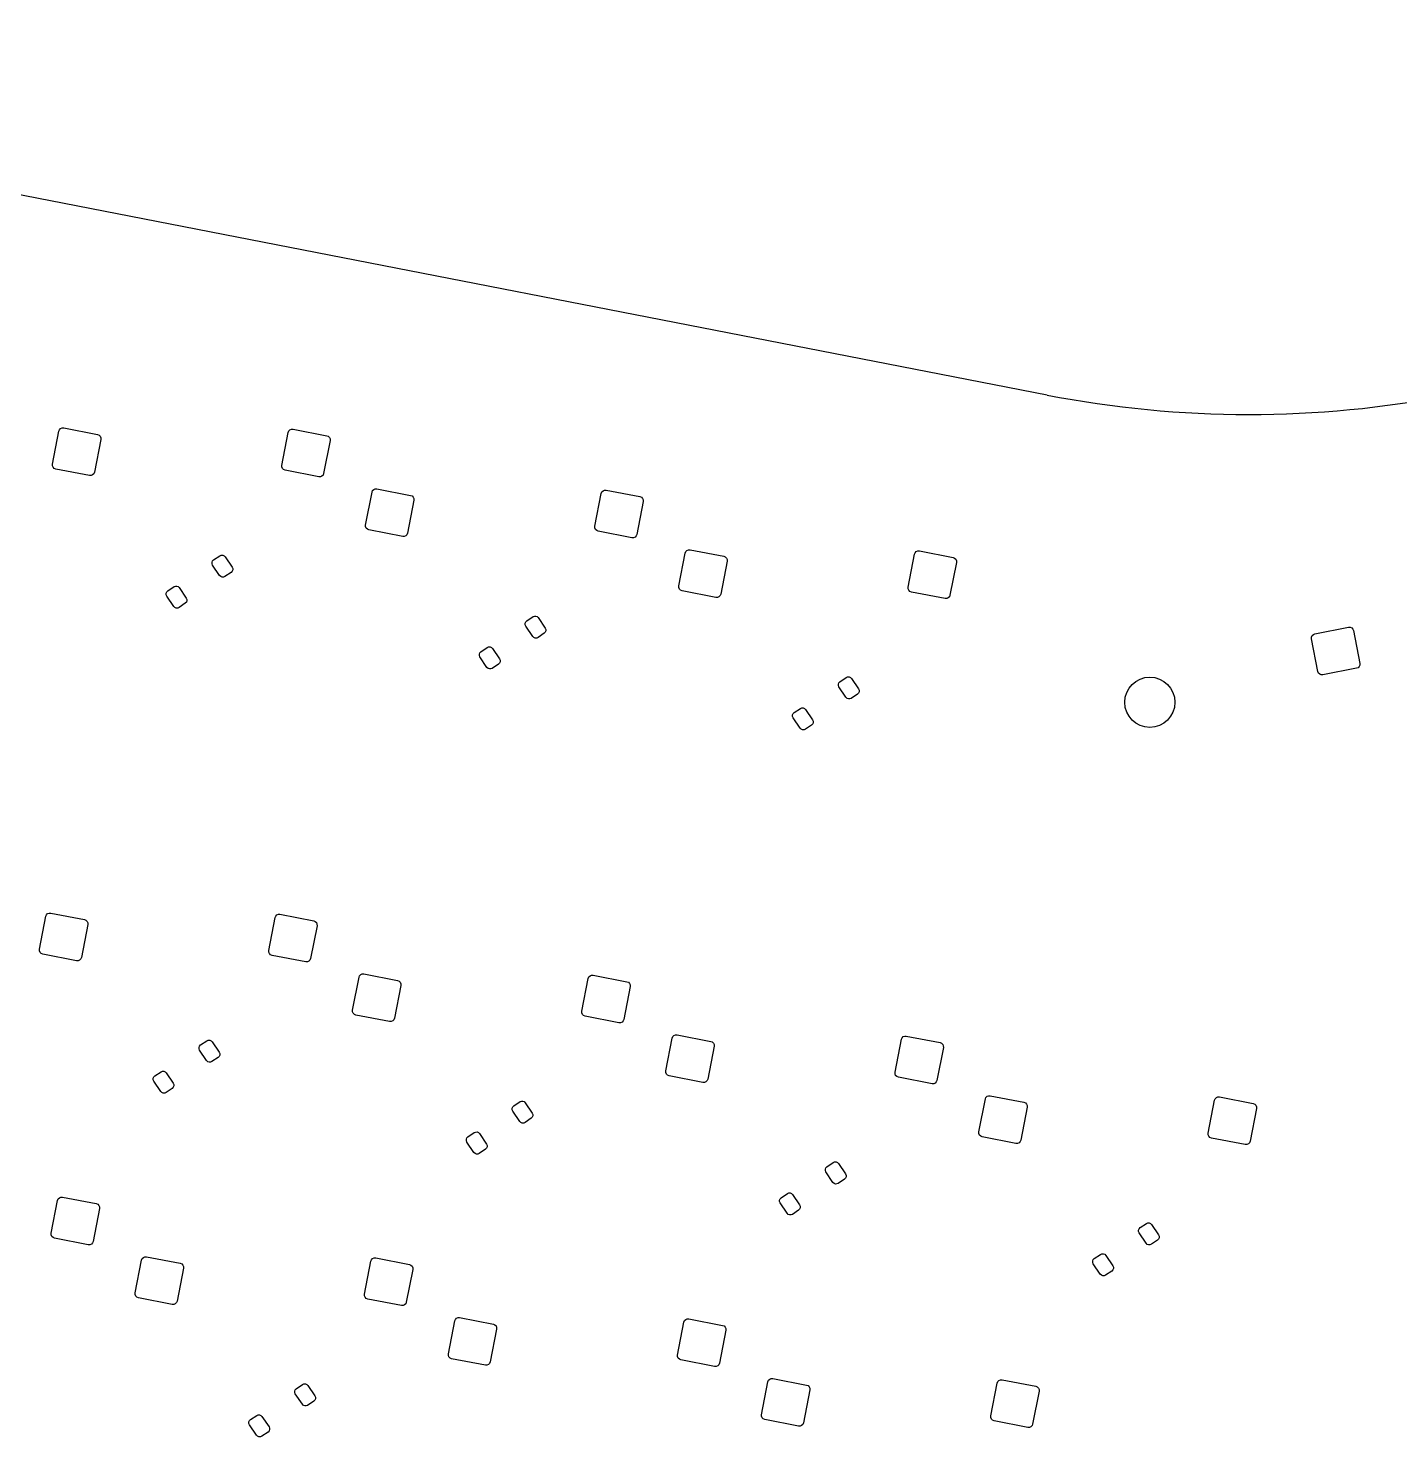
# Model space of a CAD drawing. Extents: x 101 to 518, y -308 to -134.
# Drawn here: x 183.5 to 265.4, y -226.9 to -142.9 of the extents above; entities that cross this region are included whole.
import ezdxf

# ---------------------------------------------------------------- set-up
doc = ezdxf.new("R2010")
doc.units = 0
doc.layers.add('BLACK', color=7, linetype='CONTINUOUS')

msp = doc.modelspace()

# ---------------------------------------------------------------- linework, layer by layer
at = {"layer": 'BLACK', "linetype": 'CONTINUOUS'}
for p, q in [((244.377337, -164.753061), (131.923203, -142.853183)), ((184.98395, -168.879312), (185.365568, -166.916057)), ((185.365568, -166.916057), (185.402504, -166.825775)), ((185.402504, -166.825775), (185.471177, -166.7565)), ((185.471177, -166.7565), (185.561133, -166.718778)), ((185.561133, -166.718778), (185.658677, -166.718353)), ((185.658677, -166.718353), (187.671013, -167.109511)), ((187.671013, -167.109511), (187.761295, -167.146446)), ((187.761295, -167.146446), (187.830571, -167.21512)), ((187.830571, -167.21512), (187.868292, -167.305076)), ((187.868292, -167.305076), (187.868718, -167.40262)), ((198.67149, -168.95236), (199.053108, -166.989105)), ((199.053108, -166.989105), (199.090044, -166.898823)), ((199.090044, -166.898823), (199.158717, -166.829548)), ((199.158717, -166.829548), (199.248673, -166.791826)), ((199.248673, -166.791826), (199.346217, -166.791401)), ((199.346217, -166.791401), (201.358553, -167.182559)), ((201.358553, -167.182559), (201.448835, -167.219494)), ((201.448835, -167.219494), (201.518111, -167.288168)), ((201.518111, -167.288168), (201.555832, -167.378124)), ((187.868718, -167.40262), (187.4871, -169.365875)), ((201.556258, -167.475668), (201.17464, -169.438923)), ((201.555832, -167.378124), (201.556258, -167.475668)), ((184.984376, -168.976856), (184.98395, -168.879312)), ((185.022097, -169.066812), (184.984376, -168.976856)), ((198.671916, -169.049904), (198.67149, -168.95236)), ((185.091373, -169.135486), (185.022097, -169.066812)), ((185.181655, -169.172421), (185.091373, -169.135486)), ((187.193991, -169.563579), (185.181655, -169.172421)), ((187.291535, -169.563154), (187.193991, -169.563579)), ((187.381491, -169.525432), (187.291535, -169.563154)), ((187.450164, -169.456157), (187.381491, -169.525432)), ((187.4871, -169.365875), (187.450164, -169.456157)), ((198.709637, -169.13986), (198.671916, -169.049904)), ((198.778913, -169.208534), (198.709637, -169.13986)), ((198.869195, -169.245469), (198.778913, -169.208534)), ((200.881531, -169.636627), (198.869195, -169.245469)), ((200.979075, -169.636202), (200.881531, -169.636627)), ((201.069031, -169.59848), (200.979075, -169.636202)), ((201.137704, -169.529205), (201.069031, -169.59848)), ((201.17464, -169.438923), (201.137704, -169.529205)), ((203.683948, -172.514223), (204.065566, -170.550968)), ((204.065566, -170.550968), (204.102502, -170.460686)), ((204.102502, -170.460686), (204.171175, -170.391411)), ((204.171175, -170.391411), (204.261131, -170.353689)), ((204.261131, -170.353689), (204.358675, -170.353264)), ((204.358675, -170.353264), (206.371011, -170.744422)), ((217.371488, -172.587271), (217.753106, -170.624016)), ((217.753106, -170.624016), (217.790042, -170.533734)), ((217.790042, -170.533734), (217.858715, -170.464459)), ((217.858715, -170.464459), (217.948671, -170.426737)), ((217.948671, -170.426737), (218.046215, -170.426312)), ((218.046215, -170.426312), (220.058551, -170.81747)), ((206.568716, -171.037531), (206.187098, -173.000786)), ((206.371011, -170.744422), (206.461293, -170.781357)), ((206.461293, -170.781357), (206.530569, -170.850031)), ((206.530569, -170.850031), (206.56829, -170.939987)), ((206.56829, -170.939987), (206.568716, -171.037531)), ((220.256256, -171.110579), (219.874638, -173.073834)), ((220.058551, -170.81747), (220.148833, -170.854405)), ((220.148833, -170.854405), (220.218109, -170.923079)), ((220.218109, -170.923079), (220.25583, -171.013035)), ((220.25583, -171.013035), (220.256256, -171.110579)), ((203.684374, -172.611767), (203.683948, -172.514223)), ((203.722095, -172.701723), (203.684374, -172.611767)), ((203.791371, -172.770397), (203.722095, -172.701723)), ((203.881653, -172.807332), (203.791371, -172.770397)), ((205.893989, -173.19849), (203.881653, -172.807332)), ((205.991533, -173.198065), (205.893989, -173.19849)), ((206.081489, -173.160343), (205.991533, -173.198065)), ((206.150162, -173.091068), (206.081489, -173.160343)), ((206.187098, -173.000786), (206.150162, -173.091068)), ((217.371914, -172.684815), (217.371488, -172.587271)), ((217.409635, -172.774771), (217.371914, -172.684815)), ((217.478911, -172.843445), (217.409635, -172.774771)), ((217.569193, -172.88038), (217.478911, -172.843445)), ((219.581529, -173.271538), (217.569193, -172.88038)), ((219.769029, -173.233391), (219.679073, -173.271113)), ((219.837702, -173.164116), (219.769029, -173.233391)), ((219.874638, -173.073834), (219.837702, -173.164116)), ((219.679073, -173.271113), (219.581529, -173.271538)), ((222.802499, -174.095597), (222.871172, -174.026322)), ((222.871172, -174.026322), (222.961128, -173.9886)), ((222.961128, -173.9886), (223.058672, -173.988175)), ((223.058672, -173.988175), (225.071008, -174.379333)), ((236.558712, -174.09937), (236.648668, -174.061648)), ((236.648668, -174.061648), (236.746212, -174.061223)), ((236.746212, -174.061223), (238.758548, -174.452381)), ((194.511714, -174.740244), (194.544956, -174.658991)), ((194.512097, -174.828034), (194.511714, -174.740244)), ((194.546047, -174.908995), (194.512097, -174.828034)), ((194.544956, -174.658991), (194.606762, -174.596643)), ((194.965441, -175.530773), (194.546047, -174.908995)), ((194.606762, -174.596643), (194.979829, -174.345006)), ((194.979829, -174.345006), (195.060789, -174.311056)), ((195.060789, -174.311056), (195.148579, -174.310673)), ((195.148579, -174.310673), (195.229833, -174.343915)), ((195.229833, -174.343915), (195.292181, -174.405721)), ((195.292181, -174.405721), (195.711575, -175.027499)), ((222.383945, -176.149134), (222.765563, -174.185879)), ((222.765563, -174.185879), (222.802499, -174.095597)), ((225.268713, -174.672442), (224.887095, -176.635697)), ((225.071008, -174.379333), (225.16129, -174.416268)), ((225.16129, -174.416268), (225.230566, -174.484942)), ((225.230566, -174.484942), (225.268287, -174.574898)), ((225.268287, -174.574898), (225.268713, -174.672442)), ((236.071485, -176.222182), (236.453103, -174.258927)), ((236.453103, -174.258927), (236.490039, -174.168645)), ((236.490039, -174.168645), (236.558712, -174.09937)), ((238.956253, -174.74549), (238.574635, -176.708745)), ((238.758548, -174.452381), (238.84883, -174.489316)), ((238.84883, -174.489316), (238.918106, -174.55799)), ((238.918106, -174.55799), (238.955827, -174.647946)), ((238.955827, -174.647946), (238.956253, -174.74549)), ((195.027789, -175.592579), (194.965441, -175.530773)), ((195.109043, -175.625821), (195.027789, -175.592579)), ((195.196833, -175.625438), (195.109043, -175.625821)), ((195.277793, -175.591488), (195.196833, -175.625438)), ((195.65086, -175.339851), (195.277793, -175.591488)), ((195.712666, -175.277503), (195.65086, -175.339851)), ((195.711575, -175.027499), (195.745525, -175.10846)), ((195.745908, -175.19625), (195.712666, -175.277503)), ((195.745525, -175.10846), (195.745908, -175.19625)), ((191.77589, -176.58558), (191.809132, -176.504327)), ((191.776273, -176.67337), (191.77589, -176.58558)), ((191.809132, -176.504327), (191.870938, -176.441979)), ((191.870938, -176.441979), (192.244005, -176.190342)), ((192.244005, -176.190342), (192.324965, -176.156392)), ((192.324965, -176.156392), (192.412755, -176.156009)), ((192.412755, -176.156009), (192.494009, -176.189251)), ((192.494009, -176.189251), (192.556357, -176.251057)), ((192.556357, -176.251057), (192.975751, -176.872835)), ((222.384371, -176.246678), (222.383945, -176.149134)), ((222.422092, -176.336634), (222.384371, -176.246678)), ((222.491368, -176.405308), (222.422092, -176.336634)), ((222.58165, -176.442243), (222.491368, -176.405308)), ((224.593986, -176.833401), (222.58165, -176.442243)), ((236.071911, -176.319726), (236.071485, -176.222182)), ((236.109632, -176.409682), (236.071911, -176.319726)), ((236.178908, -176.478356), (236.109632, -176.409682)), ((236.26919, -176.515291), (236.178908, -176.478356)), ((238.281526, -176.906449), (236.26919, -176.515291)), ((191.810223, -176.754331), (191.776273, -176.67337)), ((192.229617, -177.376109), (191.810223, -176.754331)), ((192.291965, -177.437915), (192.229617, -177.376109)), ((192.373219, -177.471157), (192.291965, -177.437915)), ((192.541969, -177.436824), (192.461009, -177.470774)), ((192.915036, -177.185187), (192.541969, -177.436824)), ((192.976842, -177.122839), (192.915036, -177.185187)), ((192.975751, -176.872835), (193.009701, -176.953796)), ((193.010084, -177.041586), (192.976842, -177.122839)), ((193.009701, -176.953796), (193.010084, -177.041586)), ((224.69153, -176.832976), (224.593986, -176.833401)), ((224.781486, -176.795254), (224.69153, -176.832976)), ((224.850159, -176.725979), (224.781486, -176.795254)), ((224.887095, -176.635697), (224.850159, -176.725979)), ((238.37907, -176.906024), (238.281526, -176.906449)), ((238.469026, -176.868302), (238.37907, -176.906024)), ((238.537699, -176.799027), (238.469026, -176.868302)), ((238.574635, -176.708745), (238.537699, -176.799027)), ((192.461009, -177.470774), (192.373219, -177.471157)), ((213.244954, -178.293902), (213.30676, -178.231554)), ((213.30676, -178.231554), (213.679827, -177.979917)), ((213.679827, -177.979917), (213.760787, -177.945967)), ((213.760787, -177.945967), (213.848577, -177.945584)), ((213.848577, -177.945584), (213.929831, -177.978826)), ((213.929831, -177.978826), (213.992179, -178.040632)), ((213.992179, -178.040632), (214.411573, -178.66241)), ((213.211712, -178.375155), (213.244954, -178.293902)), ((213.212095, -178.462945), (213.211712, -178.375155)), ((213.246045, -178.543906), (213.212095, -178.462945)), ((213.665439, -179.165684), (213.246045, -178.543906)), ((214.350858, -178.974762), (213.977791, -179.226399)), ((214.412664, -178.912414), (214.350858, -178.974762)), ((214.411573, -178.66241), (214.445523, -178.743371)), ((214.445906, -178.831161), (214.412664, -178.912414)), ((214.445523, -178.743371), (214.445906, -178.831161)), ((260.167458, -179.201062), (260.205179, -179.111106)), ((260.205179, -179.111106), (260.274455, -179.042432)), ((260.274455, -179.042432), (260.364737, -179.005497)), ((260.364737, -179.005497), (262.377073, -178.614339)), ((262.377073, -178.614339), (262.474617, -178.614764)), ((262.474617, -178.614764), (262.564573, -178.652486)), ((262.564573, -178.652486), (262.633246, -178.721761)), ((262.633246, -178.721761), (262.670182, -178.812043)), ((262.670182, -178.812043), (263.0518, -180.775298)), ((210.570936, -180.07689), (210.944003, -179.825253)), ((210.944003, -179.825253), (211.024963, -179.791303)), ((211.024963, -179.791303), (211.112753, -179.79092)), ((211.112753, -179.79092), (211.194007, -179.824162)), ((211.194007, -179.824162), (211.256355, -179.885968)), ((211.256355, -179.885968), (211.675749, -180.507746)), ((213.727787, -179.22749), (213.665439, -179.165684)), ((213.809041, -179.260732), (213.727787, -179.22749)), ((213.896831, -179.260349), (213.809041, -179.260732)), ((213.977791, -179.226399), (213.896831, -179.260349)), ((260.167032, -179.298606), (260.167458, -179.201062)), ((260.54865, -181.261861), (260.167032, -179.298606)), ((210.475888, -180.220491), (210.50913, -180.139238)), ((210.476271, -180.308281), (210.475888, -180.220491)), ((210.510221, -180.389242), (210.476271, -180.308281)), ((210.50913, -180.139238), (210.570936, -180.07689)), ((210.929615, -181.01102), (210.510221, -180.389242)), ((211.67684, -180.75775), (211.615034, -180.820098)), ((211.675749, -180.507746), (211.709699, -180.588707)), ((211.710082, -180.676497), (211.67684, -180.75775)), ((211.709699, -180.588707), (211.710082, -180.676497)), ((263.0518, -180.775298), (263.051374, -180.872842)), ((210.991963, -181.072826), (210.929615, -181.01102)), ((211.073217, -181.106068), (210.991963, -181.072826)), ((211.161007, -181.105685), (211.073217, -181.106068)), ((211.241967, -181.071735), (211.161007, -181.105685)), ((211.615034, -180.820098), (211.241967, -181.071735)), ((232.006758, -181.866465), (232.379825, -181.614828)), ((232.379825, -181.614828), (232.460785, -181.580878)), ((232.460785, -181.580878), (232.548575, -181.580495)), ((232.548575, -181.580495), (232.629829, -181.613737)), ((232.629829, -181.613737), (232.692177, -181.675543)), ((260.585586, -181.352143), (260.54865, -181.261861)), ((260.654259, -181.421418), (260.585586, -181.352143)), ((260.744215, -181.45914), (260.654259, -181.421418)), ((260.841759, -181.459565), (260.744215, -181.45914)), ((262.854095, -181.068407), (260.841759, -181.459565)), ((262.944377, -181.031472), (262.854095, -181.068407)), ((263.013653, -180.962798), (262.944377, -181.031472)), ((263.051374, -180.872842), (263.013653, -180.962798)), ((231.91171, -182.010066), (231.944952, -181.928813)), ((231.912093, -182.097856), (231.91171, -182.010066)), ((231.946043, -182.178817), (231.912093, -182.097856)), ((231.944952, -181.928813), (232.006758, -181.866465)), ((232.365437, -182.800595), (231.946043, -182.178817)), ((232.692177, -181.675543), (233.111571, -182.297321)), ((233.111571, -182.297321), (233.145521, -182.378282)), ((233.145904, -182.466072), (233.112662, -182.547325)), ((233.145521, -182.378282), (233.145904, -182.466072)), ((232.427785, -182.862401), (232.365437, -182.800595)), ((232.509039, -182.895643), (232.427785, -182.862401)), ((232.596829, -182.89526), (232.509039, -182.895643)), ((232.677789, -182.86131), (232.596829, -182.89526)), ((233.050856, -182.609673), (232.677789, -182.86131)), ((233.112662, -182.547325), (233.050856, -182.609673)), ((229.175886, -183.855402), (229.209128, -183.774149)), ((229.176269, -183.943192), (229.175886, -183.855402)), ((229.210219, -184.024153), (229.176269, -183.943192)), ((229.209128, -183.774149), (229.270934, -183.711801)), ((229.629613, -184.645931), (229.210219, -184.024153)), ((229.270934, -183.711801), (229.644001, -183.460164)), ((229.644001, -183.460164), (229.724961, -183.426214)), ((229.724961, -183.426214), (229.812751, -183.425831)), ((229.812751, -183.425831), (229.894005, -183.459073)), ((229.894005, -183.459073), (229.956353, -183.520879)), ((229.956353, -183.520879), (230.375747, -184.142657)), ((230.375747, -184.142657), (230.409697, -184.223618)), ((229.691961, -184.707737), (229.629613, -184.645931)), ((229.773215, -184.740979), (229.691961, -184.707737)), ((229.861005, -184.740596), (229.773215, -184.740979)), ((229.941965, -184.706646), (229.861005, -184.740596)), ((230.315032, -184.455009), (229.941965, -184.706646)), ((230.376838, -184.392661), (230.315032, -184.455009)), ((230.41008, -184.311408), (230.376838, -184.392661)), ((230.409697, -184.223618), (230.41008, -184.311408)), ((184.206582, -197.838036), (184.5882, -195.874781)), ((184.5882, -195.874781), (184.625136, -195.784499)), ((184.625136, -195.784499), (184.693809, -195.715224)), ((184.693809, -195.715224), (184.783765, -195.677502)), ((184.783765, -195.677502), (184.881309, -195.677077)), ((184.881309, -195.677077), (186.893645, -196.068235)), ((198.27574, -195.947829), (198.312676, -195.857547)), ((198.312676, -195.857547), (198.381349, -195.788272)), ((198.381349, -195.788272), (198.471305, -195.75055)), ((198.471305, -195.75055), (198.568849, -195.750125)), ((198.568849, -195.750125), (200.581185, -196.141283)), ((187.09135, -196.361344), (186.709732, -198.324599)), ((186.893645, -196.068235), (186.983927, -196.10517)), ((186.983927, -196.10517), (187.053203, -196.173844)), ((187.053203, -196.173844), (187.090924, -196.2638)), ((187.090924, -196.2638), (187.09135, -196.361344)), ((197.894122, -197.911084), (198.27574, -195.947829)), ((200.77889, -196.434392), (200.397272, -198.397647)), ((200.581185, -196.141283), (200.671467, -196.178218)), ((200.671467, -196.178218), (200.740743, -196.246892)), ((200.740743, -196.246892), (200.778464, -196.336848)), ((200.778464, -196.336848), (200.77889, -196.434392)), ((184.207008, -197.93558), (184.206582, -197.838036)), ((184.244729, -198.025536), (184.207008, -197.93558)), ((184.314005, -198.09421), (184.244729, -198.025536)), ((184.404287, -198.131145), (184.314005, -198.09421)), ((186.416623, -198.522303), (184.404287, -198.131145)), ((186.672796, -198.414881), (186.604123, -198.484156)), ((186.709732, -198.324599), (186.672796, -198.414881)), ((197.894548, -198.008628), (197.894122, -197.911084)), ((197.932269, -198.098584), (197.894548, -198.008628)), ((198.001545, -198.167258), (197.932269, -198.098584)), ((198.091827, -198.204193), (198.001545, -198.167258)), ((200.104163, -198.595351), (198.091827, -198.204193)), ((200.397272, -198.397647), (200.360336, -198.487929)), ((186.514167, -198.521878), (186.416623, -198.522303)), ((186.604123, -198.484156), (186.514167, -198.521878)), ((200.201707, -198.594926), (200.104163, -198.595351)), ((200.291663, -198.557204), (200.201707, -198.594926)), ((200.360336, -198.487929), (200.291663, -198.557204)), ((202.90658, -201.472947), (203.288198, -199.509692)), ((203.288198, -199.509692), (203.325134, -199.41941)), ((203.325134, -199.41941), (203.393807, -199.350135)), ((203.393807, -199.350135), (203.483763, -199.312413)), ((203.483763, -199.312413), (203.581307, -199.311988)), ((203.581307, -199.311988), (205.593643, -199.703146)), ((205.791348, -199.996255), (205.40973, -201.95951)), ((205.593643, -199.703146), (205.683925, -199.740081)), ((205.683925, -199.740081), (205.753201, -199.808755)), ((205.753201, -199.808755), (205.790922, -199.898711)), ((205.790922, -199.898711), (205.791348, -199.996255)), ((216.59412, -201.545995), (216.975738, -199.58274)), ((216.975738, -199.58274), (217.012674, -199.492458)), ((217.012674, -199.492458), (217.081347, -199.423183)), ((217.081347, -199.423183), (217.171303, -199.385461)), ((217.171303, -199.385461), (217.268847, -199.385036)), ((217.268847, -199.385036), (219.281183, -199.776194)), ((219.478888, -200.069303), (219.09727, -202.032558)), ((219.281183, -199.776194), (219.371465, -199.813129)), ((219.371465, -199.813129), (219.440741, -199.881803)), ((219.440741, -199.881803), (219.478462, -199.971759)), ((219.478462, -199.971759), (219.478888, -200.069303)), ((202.907006, -201.570491), (202.90658, -201.472947)), ((202.944727, -201.660447), (202.907006, -201.570491)), ((203.014003, -201.729121), (202.944727, -201.660447)), ((203.104285, -201.766056), (203.014003, -201.729121)), ((205.116621, -202.157214), (203.104285, -201.766056)), ((216.594546, -201.643539), (216.59412, -201.545995)), ((216.632267, -201.733495), (216.594546, -201.643539)), ((216.701543, -201.802169), (216.632267, -201.733495)), ((216.791825, -201.839104), (216.701543, -201.802169)), ((205.214165, -202.156789), (205.116621, -202.157214)), ((205.304121, -202.119067), (205.214165, -202.156789)), ((205.372794, -202.049792), (205.304121, -202.119067)), ((205.40973, -201.95951), (205.372794, -202.049792)), ((218.804161, -202.230262), (216.791825, -201.839104)), ((218.901705, -202.229837), (218.804161, -202.230262)), ((218.991661, -202.192115), (218.901705, -202.229837)), ((219.060334, -202.12284), (218.991661, -202.192115)), ((219.09727, -202.032558), (219.060334, -202.12284)), ((193.829395, -203.555367), (194.202462, -203.30373)), ((194.202462, -203.30373), (194.283422, -203.26978)), ((194.283422, -203.26978), (194.371212, -203.269397)), ((194.371212, -203.269397), (194.452466, -203.302639)), ((194.452466, -203.302639), (194.514814, -203.364445)), ((194.514814, -203.364445), (194.934208, -203.986223)), ((221.606578, -205.107859), (221.988196, -203.144604)), ((221.988196, -203.144604), (222.025132, -203.054322)), ((222.025132, -203.054322), (222.093805, -202.985047)), ((222.093805, -202.985047), (222.183761, -202.947325)), ((222.183761, -202.947325), (222.281305, -202.9469)), ((222.281305, -202.9469), (224.293641, -203.338058)), ((224.293641, -203.338058), (224.383923, -203.374993)), ((224.383923, -203.374993), (224.453199, -203.443667)), ((224.453199, -203.443667), (224.49092, -203.533623)), ((235.294118, -205.180907), (235.675736, -203.217652)), ((235.675736, -203.217652), (235.712672, -203.12737)), ((235.712672, -203.12737), (235.781345, -203.058095)), ((235.781345, -203.058095), (235.871301, -203.020373)), ((235.871301, -203.020373), (235.968845, -203.019948)), ((235.968845, -203.019948), (237.981181, -203.411106)), ((237.981181, -203.411106), (238.071463, -203.448041)), ((238.071463, -203.448041), (238.140739, -203.516715)), ((193.734347, -203.698968), (193.767589, -203.617715)), ((193.73473, -203.786758), (193.734347, -203.698968)), ((193.76868, -203.867719), (193.73473, -203.786758)), ((193.767589, -203.617715), (193.829395, -203.555367)), ((194.188074, -204.489497), (193.76868, -203.867719)), ((194.873493, -204.298575), (194.500426, -204.550212)), ((194.935299, -204.236227), (194.873493, -204.298575)), ((194.934208, -203.986223), (194.968158, -204.067184)), ((194.968541, -204.154974), (194.935299, -204.236227)), ((194.968158, -204.067184), (194.968541, -204.154974)), ((224.491346, -203.631167), (224.109728, -205.594422)), ((224.49092, -203.533623), (224.491346, -203.631167)), ((238.178886, -203.704215), (237.797268, -205.66747)), ((238.140739, -203.516715), (238.17846, -203.606671)), ((238.17846, -203.606671), (238.178886, -203.704215)), ((191.093571, -205.400703), (191.466638, -205.149066)), ((191.466638, -205.149066), (191.547598, -205.115116)), ((191.547598, -205.115116), (191.635388, -205.114733)), ((191.635388, -205.114733), (191.716642, -205.147975)), ((191.716642, -205.147975), (191.77899, -205.209781)), ((194.250422, -204.551303), (194.188074, -204.489497)), ((194.331676, -204.584545), (194.250422, -204.551303)), ((194.419466, -204.584162), (194.331676, -204.584545)), ((194.500426, -204.550212), (194.419466, -204.584162)), ((221.607004, -205.205403), (221.606578, -205.107859)), ((235.294544, -205.278451), (235.294118, -205.180907)), ((190.998523, -205.544304), (191.031765, -205.463051)), ((190.998906, -205.632094), (190.998523, -205.544304)), ((191.032856, -205.713055), (190.998906, -205.632094)), ((191.031765, -205.463051), (191.093571, -205.400703)), ((191.45225, -206.334833), (191.032856, -205.713055)), ((191.77899, -205.209781), (192.198384, -205.831559)), ((192.198384, -205.831559), (192.232334, -205.91252)), ((192.232717, -206.00031), (192.199475, -206.081563)), ((192.232334, -205.91252), (192.232717, -206.00031)), ((221.644725, -205.295359), (221.607004, -205.205403)), ((221.714001, -205.364033), (221.644725, -205.295359)), ((221.804283, -205.400968), (221.714001, -205.364033)), ((223.816619, -205.792126), (221.804283, -205.400968)), ((223.914163, -205.791701), (223.816619, -205.792126)), ((224.004119, -205.753979), (223.914163, -205.791701)), ((224.072792, -205.684704), (224.004119, -205.753979)), ((224.109728, -205.594422), (224.072792, -205.684704)), ((235.332265, -205.368407), (235.294544, -205.278451)), ((235.401541, -205.437081), (235.332265, -205.368407)), ((235.491823, -205.474016), (235.401541, -205.437081)), ((237.504159, -205.865174), (235.491823, -205.474016)), ((237.601703, -205.864749), (237.504159, -205.865174)), ((237.691659, -205.827027), (237.601703, -205.864749)), ((237.760332, -205.757752), (237.691659, -205.827027)), ((237.797268, -205.66747), (237.760332, -205.757752)), ((191.514598, -206.396639), (191.45225, -206.334833)), ((191.595852, -206.429881), (191.514598, -206.396639)), ((191.683642, -206.429498), (191.595852, -206.429881)), ((191.764602, -206.395548), (191.683642, -206.429498)), ((192.137669, -206.143911), (191.764602, -206.395548)), ((192.199475, -206.081563), (192.137669, -206.143911)), ((240.306576, -208.74277), (240.688194, -206.779515)), ((240.688194, -206.779515), (240.72513, -206.689233)), ((240.72513, -206.689233), (240.793803, -206.619958)), ((240.793803, -206.619958), (240.883759, -206.582236)), ((240.883759, -206.582236), (240.981303, -206.581811)), ((240.981303, -206.581811), (242.993639, -206.972969)), ((253.994116, -208.815818), (254.375734, -206.852563)), ((254.375734, -206.852563), (254.41267, -206.762281)), ((254.41267, -206.762281), (254.481343, -206.693006)), ((254.481343, -206.693006), (254.571299, -206.655284)), ((254.571299, -206.655284), (254.668843, -206.654859)), ((254.668843, -206.654859), (256.681179, -207.046017)), ((212.434344, -207.33388), (212.467586, -207.252627)), ((212.434727, -207.42167), (212.434344, -207.33388)), ((212.468677, -207.502631), (212.434727, -207.42167)), ((212.467586, -207.252627), (212.529392, -207.190279)), ((212.888071, -208.124409), (212.468677, -207.502631)), ((212.529392, -207.190279), (212.902459, -206.938642)), ((212.902459, -206.938642), (212.983419, -206.904692)), ((212.983419, -206.904692), (213.071209, -206.904309)), ((213.071209, -206.904309), (213.152463, -206.937551)), ((213.152463, -206.937551), (213.214811, -206.999357)), ((213.214811, -206.999357), (213.634205, -207.621135)), ((213.634205, -207.621135), (213.668155, -207.702096)), ((213.668155, -207.702096), (213.668538, -207.789886)), ((243.191344, -207.266078), (242.809726, -209.229333)), ((242.993639, -206.972969), (243.083921, -207.009904)), ((243.083921, -207.009904), (243.153197, -207.078578)), ((243.153197, -207.078578), (243.190918, -207.168534)), ((243.190918, -207.168534), (243.191344, -207.266078)), ((256.878884, -207.339126), (256.497266, -209.302381)), ((256.681179, -207.046017), (256.771461, -207.082952)), ((256.771461, -207.082952), (256.840737, -207.151626)), ((256.840737, -207.151626), (256.878458, -207.241582)), ((256.878458, -207.241582), (256.878884, -207.339126)), ((212.950419, -208.186215), (212.888071, -208.124409)), ((213.031673, -208.219457), (212.950419, -208.186215)), ((213.119463, -208.219074), (213.031673, -208.219457)), ((213.200423, -208.185124), (213.119463, -208.219074)), ((213.57349, -207.933487), (213.200423, -208.185124)), ((213.635296, -207.871139), (213.57349, -207.933487)), ((213.668538, -207.789886), (213.635296, -207.871139)), ((209.69852, -209.179216), (209.731762, -209.097963)), ((209.698903, -209.267006), (209.69852, -209.179216)), ((209.732853, -209.347967), (209.698903, -209.267006)), ((209.731762, -209.097963), (209.793568, -209.035615)), ((210.152247, -209.969745), (209.732853, -209.347967)), ((209.793568, -209.035615), (210.166635, -208.783978)), ((210.166635, -208.783978), (210.247595, -208.750028)), ((210.247595, -208.750028), (210.335385, -208.749645)), ((210.335385, -208.749645), (210.416639, -208.782887)), ((210.416639, -208.782887), (210.478987, -208.844693)), ((210.478987, -208.844693), (210.898381, -209.466471)), ((240.307002, -208.840314), (240.306576, -208.74277)), ((240.344723, -208.93027), (240.307002, -208.840314)), ((240.413999, -208.998944), (240.344723, -208.93027)), ((240.504281, -209.035879), (240.413999, -208.998944)), ((242.516617, -209.427037), (240.504281, -209.035879)), ((242.704117, -209.38889), (242.614161, -209.426612)), ((242.77279, -209.319615), (242.704117, -209.38889)), ((242.809726, -209.229333), (242.77279, -209.319615)), ((253.994542, -208.913362), (253.994116, -208.815818)), ((254.032263, -209.003318), (253.994542, -208.913362)), ((254.101539, -209.071992), (254.032263, -209.003318)), ((254.191821, -209.108927), (254.101539, -209.071992)), ((256.204157, -209.500085), (254.191821, -209.108927)), ((256.46033, -209.392663), (256.391657, -209.461938)), ((256.497266, -209.302381), (256.46033, -209.392663)), ((210.214595, -210.031551), (210.152247, -209.969745)), ((210.295849, -210.064793), (210.214595, -210.031551)), ((210.383639, -210.06441), (210.295849, -210.064793)), ((210.464599, -210.03046), (210.383639, -210.06441)), ((210.837666, -209.778823), (210.464599, -210.03046)), ((210.899472, -209.716475), (210.837666, -209.778823)), ((210.898381, -209.466471), (210.932331, -209.547432)), ((210.932714, -209.635222), (210.899472, -209.716475)), ((210.932331, -209.547432), (210.932714, -209.635222)), ((242.614161, -209.426612), (242.516617, -209.427037)), ((256.301701, -209.49966), (256.204157, -209.500085)), ((256.391657, -209.461938), (256.301701, -209.49966)), ((231.134342, -210.968791), (231.167584, -210.887538)), ((231.134725, -211.056581), (231.134342, -210.968791)), ((231.168675, -211.137542), (231.134725, -211.056581)), ((231.167584, -210.887538), (231.22939, -210.82519)), ((231.22939, -210.82519), (231.602457, -210.573553)), ((231.602457, -210.573553), (231.683417, -210.539603)), ((231.683417, -210.539603), (231.771207, -210.53922)), ((231.771207, -210.53922), (231.852461, -210.572462)), ((231.852461, -210.572462), (231.914809, -210.634268)), ((231.914809, -210.634268), (232.334203, -211.256046)), ((231.588069, -211.75932), (231.168675, -211.137542)), ((231.650417, -211.821126), (231.588069, -211.75932)), ((231.731671, -211.854368), (231.650417, -211.821126)), ((231.819461, -211.853985), (231.731671, -211.854368)), ((231.900421, -211.820035), (231.819461, -211.853985)), ((232.273488, -211.568398), (231.900421, -211.820035)), ((232.335294, -211.50605), (232.273488, -211.568398)), ((232.334203, -211.256046), (232.368153, -211.337007)), ((232.368536, -211.424797), (232.335294, -211.50605)), ((232.368153, -211.337007), (232.368536, -211.424797)), ((185.29083, -212.830371), (185.327766, -212.740089)), ((185.327766, -212.740089), (185.396439, -212.670814)), ((185.396439, -212.670814), (185.486395, -212.633092)), ((185.486395, -212.633092), (185.583939, -212.632667)), ((185.583939, -212.632667), (187.596275, -213.023825)), ((228.398518, -212.814127), (228.43176, -212.732874)), ((228.43176, -212.732874), (228.493566, -212.670526)), ((228.493566, -212.670526), (228.866633, -212.418889)), ((228.866633, -212.418889), (228.947593, -212.384939)), ((228.947593, -212.384939), (229.035383, -212.384556)), ((229.035383, -212.384556), (229.116637, -212.417798)), ((229.116637, -212.417798), (229.178985, -212.479604)), ((229.178985, -212.479604), (229.598379, -213.101382)), ((184.909212, -214.793626), (185.29083, -212.830371)), ((187.79398, -213.316934), (187.412362, -215.280189)), ((187.596275, -213.023825), (187.686557, -213.06076)), ((187.686557, -213.06076), (187.755833, -213.129434)), ((187.755833, -213.129434), (187.793554, -213.21939)), ((187.793554, -213.21939), (187.79398, -213.316934)), ((228.398901, -212.901917), (228.398518, -212.814127)), ((228.432851, -212.982878), (228.398901, -212.901917)), ((228.852245, -213.604656), (228.432851, -212.982878)), ((229.537664, -213.413734), (229.164597, -213.665371)), ((229.59947, -213.351386), (229.537664, -213.413734)), ((229.598379, -213.101382), (229.632329, -213.182343)), ((229.632712, -213.270133), (229.59947, -213.351386)), ((229.632329, -213.182343), (229.632712, -213.270133)), ((228.914593, -213.666462), (228.852245, -213.604656)), ((228.995847, -213.699704), (228.914593, -213.666462)), ((229.083637, -213.699321), (228.995847, -213.699704)), ((229.164597, -213.665371), (229.083637, -213.699321)), ((249.929388, -214.460101), (250.302455, -214.208464)), ((250.302455, -214.208464), (250.383415, -214.174514)), ((250.383415, -214.174514), (250.471205, -214.174131)), ((250.471205, -214.174131), (250.552459, -214.207373)), ((250.552459, -214.207373), (250.614807, -214.269179)), ((250.614807, -214.269179), (251.034201, -214.890957)), ((184.909638, -214.89117), (184.909212, -214.793626)), ((184.947359, -214.981126), (184.909638, -214.89117)), ((185.016635, -215.0498), (184.947359, -214.981126)), ((185.106917, -215.086735), (185.016635, -215.0498)), ((187.119253, -215.477893), (185.106917, -215.086735)), ((187.412362, -215.280189), (187.375426, -215.370471)), ((249.83434, -214.603702), (249.867582, -214.522449)), ((249.834723, -214.691492), (249.83434, -214.603702)), ((249.868673, -214.772453), (249.834723, -214.691492)), ((249.867582, -214.522449), (249.929388, -214.460101)), ((250.288067, -215.394231), (249.868673, -214.772453)), ((250.973486, -215.203309), (250.600419, -215.454946)), ((251.035292, -215.140961), (250.973486, -215.203309)), ((251.034201, -214.890957), (251.068151, -214.971918)), ((251.068534, -215.059708), (251.035292, -215.140961)), ((251.068151, -214.971918), (251.068534, -215.059708)), ((187.216797, -215.477468), (187.119253, -215.477893)), ((187.306753, -215.439746), (187.216797, -215.477468)), ((187.375426, -215.370471), (187.306753, -215.439746)), ((247.193564, -216.305437), (247.566631, -216.0538)), ((247.566631, -216.0538), (247.647591, -216.01985)), ((247.647591, -216.01985), (247.735381, -216.019467)), ((247.735381, -216.019467), (247.816635, -216.052709)), ((247.816635, -216.052709), (247.878983, -216.114515)), ((247.878983, -216.114515), (248.298377, -216.736293)), ((250.350415, -215.456037), (250.288067, -215.394231)), ((250.431669, -215.489279), (250.350415, -215.456037)), ((250.519459, -215.488896), (250.431669, -215.489279)), ((250.600419, -215.454946), (250.519459, -215.488896)), ((189.92167, -218.35549), (190.303288, -216.392235)), ((190.303288, -216.392235), (190.340224, -216.301953)), ((190.340224, -216.301953), (190.408897, -216.232678)), ((190.408897, -216.232678), (190.498853, -216.194956)), ((190.498853, -216.194956), (190.596397, -216.194531)), ((190.596397, -216.194531), (192.608733, -216.585689)), ((192.806438, -216.878798), (192.42482, -218.842053)), ((192.608733, -216.585689), (192.699015, -216.622624)), ((192.699015, -216.622624), (192.768291, -216.691298)), ((192.768291, -216.691298), (192.806012, -216.781254)), ((192.806012, -216.781254), (192.806438, -216.878798)), ((203.60921, -218.428538), (203.990828, -216.465283)), ((203.990828, -216.465283), (204.027764, -216.375001)), ((204.027764, -216.375001), (204.096437, -216.305726)), ((204.096437, -216.305726), (204.186393, -216.268004)), ((204.186393, -216.268004), (204.283937, -216.267579)), ((204.283937, -216.267579), (206.296273, -216.658737)), ((206.493978, -216.951846), (206.11236, -218.915101)), ((206.296273, -216.658737), (206.386555, -216.695672)), ((206.386555, -216.695672), (206.455831, -216.764346)), ((206.455831, -216.764346), (206.493552, -216.854302)), ((206.493552, -216.854302), (206.493978, -216.951846)), ((247.098516, -216.449038), (247.131758, -216.367785)), ((247.098899, -216.536828), (247.098516, -216.449038)), ((247.132849, -216.617789), (247.098899, -216.536828)), ((247.131758, -216.367785), (247.193564, -216.305437)), ((247.552243, -217.239567), (247.132849, -216.617789)), ((248.298377, -216.736293), (248.332327, -216.817254)), ((248.33271, -216.905044), (248.299468, -216.986297)), ((248.332327, -216.817254), (248.33271, -216.905044)), ((247.614591, -217.301373), (247.552243, -217.239567)), ((247.695845, -217.334615), (247.614591, -217.301373)), ((247.783635, -217.334232), (247.695845, -217.334615)), ((247.864595, -217.300282), (247.783635, -217.334232)), ((248.237662, -217.048645), (247.864595, -217.300282)), ((248.299468, -216.986297), (248.237662, -217.048645)), ((189.922096, -218.453034), (189.92167, -218.35549)), ((189.959817, -218.54299), (189.922096, -218.453034)), ((190.029093, -218.611664), (189.959817, -218.54299)), ((190.119375, -218.648599), (190.029093, -218.611664)), ((203.609636, -218.526082), (203.60921, -218.428538)), ((203.647357, -218.616038), (203.609636, -218.526082)), ((203.716633, -218.684712), (203.647357, -218.616038)), ((192.131711, -219.039757), (190.119375, -218.648599)), ((192.229255, -219.039332), (192.131711, -219.039757)), ((192.319211, -219.00161), (192.229255, -219.039332)), ((192.387884, -218.932335), (192.319211, -219.00161)), ((192.42482, -218.842053), (192.387884, -218.932335)), ((203.806915, -218.721647), (203.716633, -218.684712)), ((205.819251, -219.112805), (203.806915, -218.721647)), ((205.916795, -219.11238), (205.819251, -219.112805)), ((206.006751, -219.074658), (205.916795, -219.11238)), ((206.075424, -219.005383), (206.006751, -219.074658)), ((206.11236, -218.915101), (206.075424, -219.005383)), ((208.621668, -221.990401), (209.003286, -220.027146)), ((209.003286, -220.027146), (209.040222, -219.936864)), ((209.040222, -219.936864), (209.108895, -219.867589)), ((209.108895, -219.867589), (209.198851, -219.829867)), ((209.198851, -219.829867), (209.296395, -219.829442)), ((209.296395, -219.829442), (211.308731, -220.2206)), ((211.308731, -220.2206), (211.399013, -220.257535)), ((211.399013, -220.257535), (211.468289, -220.326209)), ((211.468289, -220.326209), (211.50601, -220.416165)), ((222.309208, -222.063449), (222.690826, -220.100194)), ((222.690826, -220.100194), (222.727762, -220.009912)), ((222.727762, -220.009912), (222.796435, -219.940637)), ((222.796435, -219.940637), (222.886391, -219.902915)), ((222.886391, -219.902915), (222.983935, -219.90249)), ((222.983935, -219.90249), (224.996271, -220.293648)), ((224.996271, -220.293648), (225.086553, -220.330583)), ((211.506436, -220.513709), (211.124818, -222.476964)), ((211.50601, -220.416165), (211.506436, -220.513709)), ((225.193976, -220.586757), (224.812358, -222.550012)), ((225.086553, -220.330583), (225.155829, -220.399257)), ((225.155829, -220.399257), (225.19355, -220.489213)), ((225.19355, -220.489213), (225.193976, -220.586757)), ((208.622094, -222.087945), (208.621668, -221.990401)), ((208.659815, -222.177901), (208.622094, -222.087945)), ((208.729091, -222.246575), (208.659815, -222.177901)), ((208.819373, -222.28351), (208.729091, -222.246575)), ((210.831709, -222.674668), (208.819373, -222.28351)), ((210.929253, -222.674243), (210.831709, -222.674668)), ((211.019209, -222.636521), (210.929253, -222.674243)), ((211.087882, -222.567246), (211.019209, -222.636521)), ((211.124818, -222.476964), (211.087882, -222.567246)), ((222.309634, -222.160993), (222.309208, -222.063449)), ((222.347355, -222.250949), (222.309634, -222.160993)), ((222.416631, -222.319623), (222.347355, -222.250949)), ((222.506913, -222.356558), (222.416631, -222.319623)), ((224.519249, -222.747716), (222.506913, -222.356558)), ((224.616793, -222.747291), (224.519249, -222.747716)), ((224.706749, -222.709569), (224.616793, -222.747291)), ((224.775422, -222.640294), (224.706749, -222.709569)), ((224.812358, -222.550012), (224.775422, -222.640294)), ((227.321665, -225.625312), (227.703283, -223.662057)), ((227.703283, -223.662057), (227.740219, -223.571775)), ((227.740219, -223.571775), (227.808892, -223.5025)), ((227.808892, -223.5025), (227.898848, -223.464778)), ((227.898848, -223.464778), (227.996392, -223.464353)), ((227.996392, -223.464353), (230.008728, -223.855511)), ((241.390823, -223.735105), (241.427759, -223.644823)), ((241.427759, -223.644823), (241.496432, -223.575548)), ((241.496432, -223.575548), (241.586388, -223.537826)), ((241.586388, -223.537826), (241.683932, -223.537401)), ((241.683932, -223.537401), (243.696268, -223.928559)), ((199.449434, -224.216422), (199.482676, -224.135169)), ((199.449817, -224.304212), (199.449434, -224.216422)), ((199.483767, -224.385173), (199.449817, -224.304212)), ((199.482676, -224.135169), (199.544482, -224.072821)), ((199.903161, -225.006951), (199.483767, -224.385173)), ((199.544482, -224.072821), (199.917549, -223.821184)), ((199.917549, -223.821184), (199.998509, -223.787234)), ((199.998509, -223.787234), (200.086299, -223.786851)), ((200.086299, -223.786851), (200.167553, -223.820093)), ((200.167553, -223.820093), (200.229901, -223.881899)), ((200.229901, -223.881899), (200.649295, -224.503677)), ((200.649295, -224.503677), (200.683245, -224.584638)), ((230.206433, -224.14862), (229.824815, -226.111875)), ((230.008728, -223.855511), (230.09901, -223.892446)), ((230.09901, -223.892446), (230.168286, -223.96112)), ((230.168286, -223.96112), (230.206007, -224.051076)), ((230.206007, -224.051076), (230.206433, -224.14862)), ((241.009205, -225.69836), (241.390823, -223.735105)), ((243.893973, -224.221668), (243.512355, -226.184923)), ((243.696268, -223.928559), (243.78655, -223.965494)), ((243.78655, -223.965494), (243.855826, -224.034168)), ((243.855826, -224.034168), (243.893547, -224.124124)), ((243.893547, -224.124124), (243.893973, -224.221668)), ((199.965509, -225.068757), (199.903161, -225.006951)), ((200.046763, -225.101999), (199.965509, -225.068757)), ((200.134553, -225.101616), (200.046763, -225.101999)), ((200.215513, -225.067666), (200.134553, -225.101616)), ((200.58858, -224.816029), (200.215513, -225.067666)), ((200.650386, -224.753681), (200.58858, -224.816029)), ((200.683628, -224.672428), (200.650386, -224.753681)), ((200.683245, -224.584638), (200.683628, -224.672428)), ((196.71361, -226.061758), (196.746852, -225.980505)), ((196.713993, -226.149548), (196.71361, -226.061758)), ((196.747943, -226.230509), (196.713993, -226.149548)), ((196.746852, -225.980505), (196.808658, -225.918157)), ((196.808658, -225.918157), (197.181725, -225.66652)), ((197.181725, -225.66652), (197.262685, -225.63257)), ((197.262685, -225.63257), (197.350475, -225.632187)), ((197.350475, -225.632187), (197.431729, -225.665429)), ((197.431729, -225.665429), (197.494077, -225.727235)), ((197.494077, -225.727235), (197.913471, -226.349013)), ((227.322091, -225.722856), (227.321665, -225.625312)), ((227.359812, -225.812812), (227.322091, -225.722856)), ((227.429088, -225.881486), (227.359812, -225.812812)), ((227.51937, -225.918421), (227.429088, -225.881486)), ((229.531706, -226.309579), (227.51937, -225.918421)), ((229.787879, -226.202157), (229.719206, -226.271432)), ((229.824815, -226.111875), (229.787879, -226.202157)), ((241.009631, -225.795904), (241.009205, -225.69836)), ((241.047352, -225.88586), (241.009631, -225.795904)), ((241.116628, -225.954534), (241.047352, -225.88586)), ((241.20691, -225.991469), (241.116628, -225.954534)), ((243.219246, -226.382627), (241.20691, -225.991469)), ((243.512355, -226.184923), (243.475419, -226.275205)), ((197.167337, -226.852287), (196.747943, -226.230509)), ((197.229685, -226.914093), (197.167337, -226.852287)), ((197.310939, -226.947335), (197.229685, -226.914093)), ((197.398729, -226.946952), (197.310939, -226.947335)), ((197.479689, -226.913002), (197.398729, -226.946952)), ((197.852756, -226.661365), (197.479689, -226.913002)), ((197.914562, -226.599017), (197.852756, -226.661365)), ((197.913471, -226.349013), (197.947421, -226.429974)), ((197.947804, -226.517764), (197.914562, -226.599017)), ((197.947421, -226.429974), (197.947804, -226.517764)), ((229.62925, -226.309154), (229.531706, -226.309579)), ((229.719206, -226.271432), (229.62925, -226.309154)), ((243.31679, -226.382202), (243.219246, -226.382627)), ((243.406746, -226.34448), (243.31679, -226.382202)), ((243.475419, -226.275205), (243.406746, -226.34448))]:
    msp.add_line(p, q, dxfattribs=at)
at = {"layer": 'BLACK'}
msp.add_circle((250.50974, -183.096311), 1.5, dxfattribs=at)
msp.add_arc((256.42, -102.9148), 62.999982, -101.0201071, -78.99821129, dxfattribs=at)

doc.saveas('drawing.dxf')
